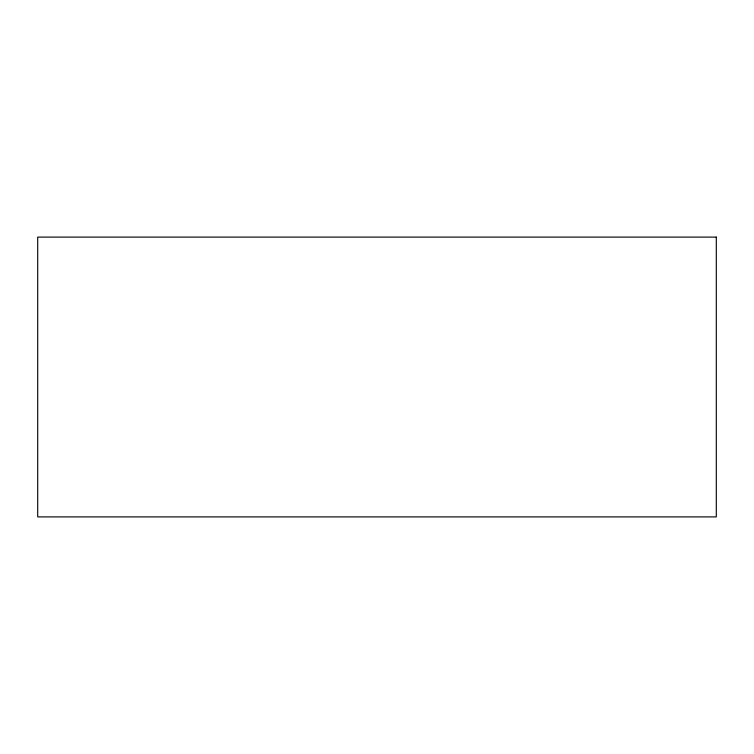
<?xml version="1.0" encoding="UTF-8"?>
<svg xmlns="http://www.w3.org/2000/svg" width="754" height="754" viewBox="0 0 754 754"><rect width="100%" height="100%" fill="white"/><g stroke="black" fill="none" stroke-linecap="round" stroke-linejoin="round"><path stroke-width="1.13" d="M716.3 237.105L37.7 237.105L37.7 516.895L716.3 516.895L716.3 237.105"/></g></svg>
